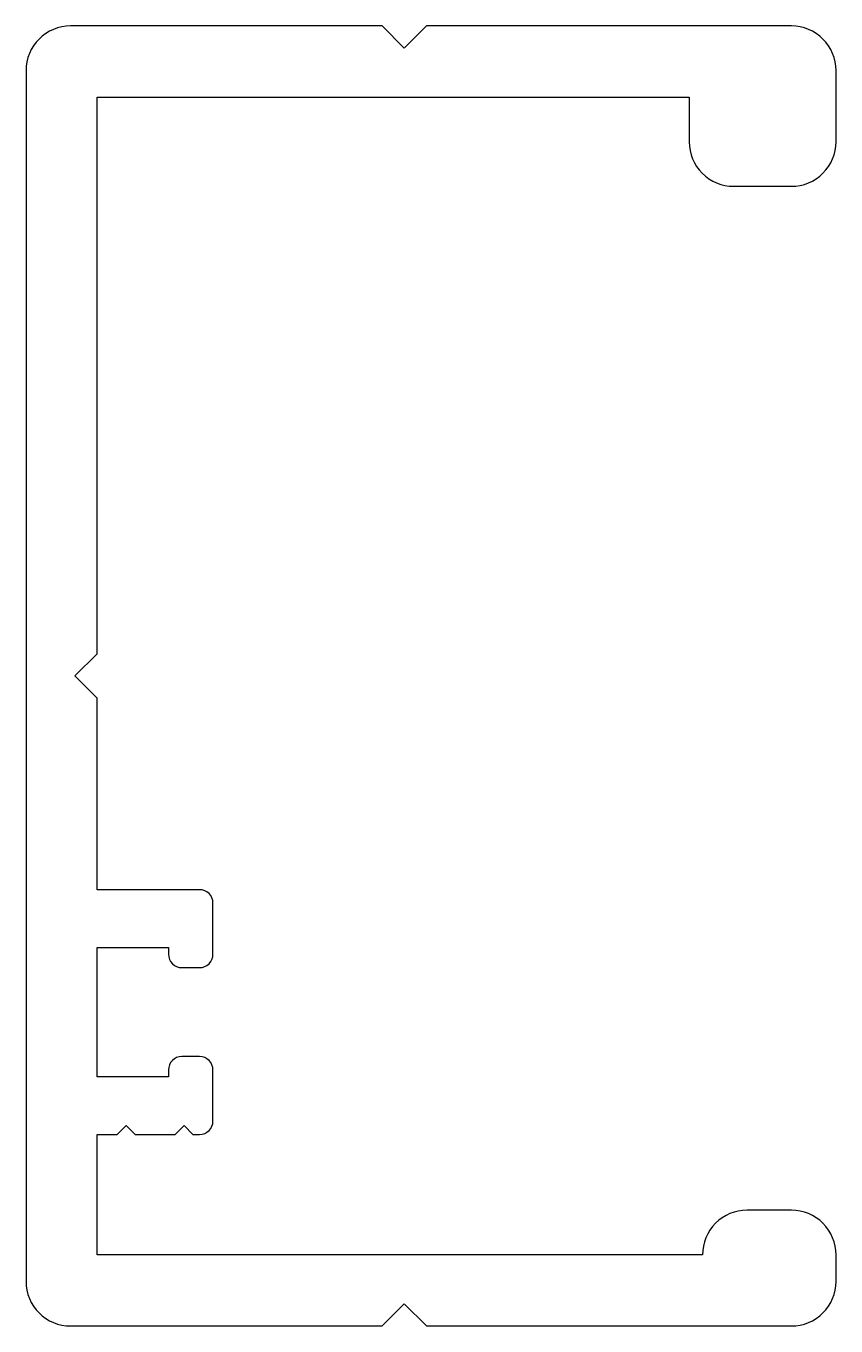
# Model space of a CAD drawing. Extents: x 138.7 to 156.9, y 202.6 to 231.8.
import ezdxf

# ---------------------------------------------------------------- set-up
doc = ezdxf.new("R2010")
doc.units = 0
doc.header["$LTSCALE"] = 15
doc.layers.get('0').update_dxf_attribs({"linetype": 'CONTINUOUS'})

msp = doc.modelspace()

# ---------------------------------------------------------------- linework, layer by layer
at = {"color": 0, "linetype": 'BYBLOCK'}
msp.add_lwpolyline([(142.617, 210.669, 0.414214), (142.917, 210.969), (142.917, 212.119, 0.414214), (142.617, 212.419), (140.317, 212.419), (140.317, 216.719), (139.817, 217.219), (140.317, 217.719), (140.317, 230.219), (153.617, 230.219), (153.617, 229.219, 0.414214), (154.617, 228.219), (155.917, 228.219, 0.414214), (156.917, 229.219), (156.917, 230.819, 0.414214), (155.917, 231.819), (147.717, 231.819), (147.217, 231.319), (146.717, 231.819), (139.717, 231.819, 0.414214), (138.717, 230.819), (138.717, 203.619, 0.414214), (139.717, 202.619), (146.717, 202.619), (147.217, 203.119), (147.717, 202.619), (155.917, 202.619, 0.414214), (156.917, 203.619), (156.917, 204.219, 0.414214), (155.917, 205.219), (154.917, 205.219, 0.414214), (153.917, 204.219), (153.917, 204.219), (140.317, 204.219), (140.317, 206.919), (140.767, 206.919), (140.967, 207.119), (141.167, 206.919), (142.067, 206.919), (142.267, 207.119), (142.467, 206.919), (142.617, 206.919, 0.414214), (142.917, 207.219), (142.917, 208.369, 0.414214), (142.617, 208.669), (142.217, 208.669, 0.414214), (141.917, 208.369), (141.917, 208.219), (140.317, 208.219), (140.317, 211.119), (141.917, 211.119), (141.917, 210.969, 0.414214), (142.217, 210.669)], format="xyb", close=True, dxfattribs=at)

doc.saveas('drawing.dxf')
